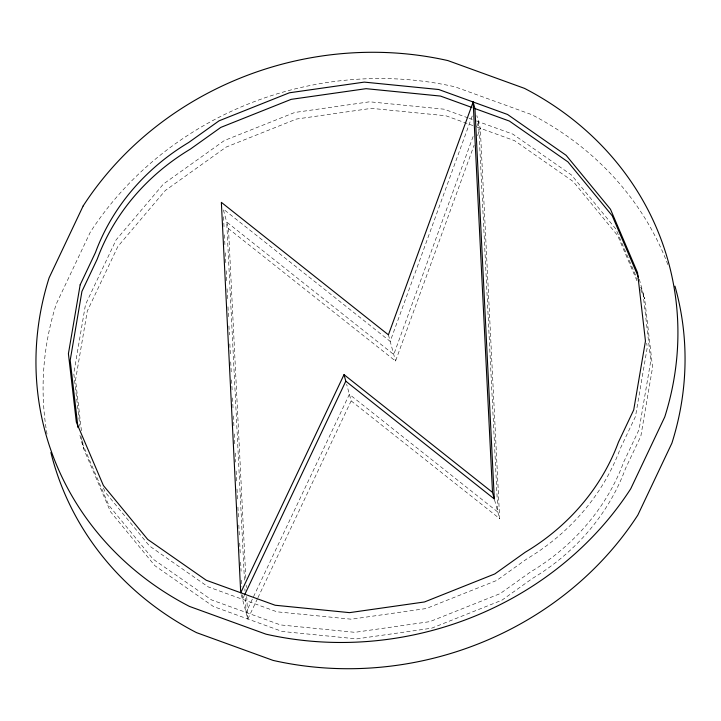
<?xml version="1.0" encoding="UTF-8"?>
<svg xmlns="http://www.w3.org/2000/svg" width="721" height="721" viewBox="0 0 721 721"><rect width="100%" height="100%" fill="white"/><g stroke="black" fill="none" stroke-linecap="round" stroke-linejoin="round"><path stroke-width="0.54" stroke-dasharray="3.6 2.7" d="M472.237 115.973L390.196 341.394L223.131 208.919M473.102 136.503L393.756 354.516L226.7 222.041L244.5 580.937M476.572 126.977L478.501 121.687L497.869 512.081L349.37 394.324L246.068 612.435L245.284 596.691M223.411 209.928L228.485 228.602L395.541 361.077L474.121 145.173M477.581 135.656L480.276 128.248L476.851 115.63M244.428 595.258L242.499 599.313L242.283 594.816M241.229 594.627L247.853 618.997L257.46 598.709M257.938 597.7L351.154 400.885L346.63 384.23M468.064 117.902L444.073 109.195L369.648 101.796L294.727 112.476L224.402 140.505L163.478 183.972L116.099 239.913L85.502 304.523L73.767 373.397L79.896 426.381M469.11 118.28L472.237 119.416M476.41 120.93L512.919 134.169L571.51 175.014L615.833 228.945L637.211 279.009M472.976 125.598L445.857 115.757L371.432 108.357L296.511 119.037L226.187 147.066L165.262 190.533L117.884 246.474L87.286 311.084L75.543 379.958L81.428 430.734M477.149 127.112L514.704 140.73L573.285 181.575L617.618 235.506L637.247 281.478M351.154 400.885L499.644 518.642L480.276 128.248M640.699 287.174L642.88 292.284L650.802 360.725L639.067 429.599L623.764 461.9A218.003 197.734 -15.2 0 1 530.629 571.888L500.158 593.617L429.842 621.646L354.912 632.326L280.496 624.927L211.641 599.953L153.059 559.108L108.736 505.178L81.689 441.838L81.049 436.313M640.735 289.653L644.664 298.845L652.586 367.286L640.843 436.16L625.549 468.461A218.003 197.734 -15.2 0 1 532.404 578.449L501.942 600.178L431.627 628.207L356.697 638.887L282.272 631.488L213.425 606.514L154.844 565.67L110.52 511.739L83.474 448.399L79.77 434.772M103.427 487.973L105.167 492.055L149.49 545.986L208.081 586.831L276.927 611.805L351.352 619.204L426.273 608.524L496.598 580.495L527.06 558.766A218.003 197.734 -15.2 0 0 620.195 448.777L635.498 416.477L647.233 347.603L646.728 343.187M639.311 279.162L644.664 298.845M494.57 499.968L499.644 518.642M388.412 334.832L395.541 361.077M82.573 440.666L83.474 448.399M228.485 228.602L245.843 578.494M246.176 585.245L246.285 587.498M246.735 596.501L247.853 618.997M244.897 588.814L245.005 591.067M223.528 216.796L224.024 226.917M224.42 234.794L224.925 244.924M225.312 252.801L225.817 262.922M226.205 270.799L226.709 280.92M227.097 288.797L227.602 298.927M227.989 306.804L228.494 316.925M228.936 325.928L229.386 334.923M229.837 343.926L230.332 354.056M230.729 361.924L231.225 372.054M231.621 379.931L232.117 390.052M232.513 397.929L233.018 408.059M233.406 415.927L233.91 426.057M234.298 433.934L234.803 444.055M235.244 453.058L235.695 462.062M236.137 471.056L236.641 481.186M237.029 489.063L237.533 499.184M237.921 507.061L238.426 517.191M238.822 525.059L239.318 535.189M239.714 543.066L240.21 553.187M240.661 562.191L241.102 571.194M241.553 580.189L241.886 586.939M47.018 434.06A322.963 292.942 -15.2 0 1 56.238 304.073L90.269 232.216A322.963 292.942 -15.2 0 1 455.032 86.835L531.602 114.603A322.963 292.942 -15.2 0 1 667.889 264.742"/><path stroke-width="1.08" d="M494.3 498.959L474.932 108.565L473.147 102.003L388.412 334.832L221.356 202.358L240.724 592.752L344.025 374.641L492.515 492.398L494.3 498.959L345.801 381.202L344.025 374.641M244.906 594.248L345.801 381.202M471.804 107.429L440.504 96.073L366.088 88.674L291.158 99.354L220.842 127.383L190.371 149.112A218.003 197.734 -15.2 0 0 97.236 259.1L81.933 291.401L70.198 360.275L77.994 427.607M474.932 108.565L509.359 121.047L567.941 161.892L612.264 215.822L638.436 277.125M473.147 102.003L492.515 492.398M674.955 286.147A322.963 292.942 -15.2 0 1 671.891 443.172L637.86 515.028A322.963 292.942 -15.2 0 1 273.097 660.409L196.527 632.641A322.963 292.942 -15.2 0 1 50.903 452.518M80.157 284.84L68.414 353.714L76.336 422.155L103.382 485.494L147.715 539.425L206.296 580.27L275.143 605.243L349.568 612.643L424.489 601.963L494.813 573.934L525.276 552.205A218.003 197.734 -15.2 0 0 618.42 442.216L633.714 409.916L645.457 341.042L637.526 272.601L610.48 209.261L566.156 155.33L507.575 114.486L438.728 89.512L364.303 82.113L289.373 92.793L219.058 120.822L188.596 142.551A218.003 197.734 -15.2 0 0 95.451 252.539L80.157 284.84M83.14 205.972L49.109 277.828A322.963 292.942 -15.2 0 0 189.398 606.397L265.968 634.165A322.963 292.942 -15.2 0 0 630.731 488.784L664.762 416.927A322.963 292.942 -15.2 0 0 524.473 88.359L447.903 60.591A322.963 292.942 -15.2 0 0 83.14 205.972"/></g></svg>
